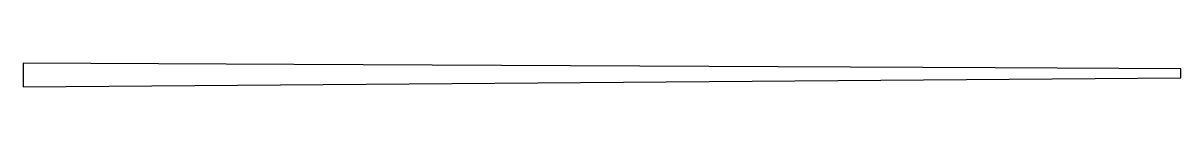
# Model space of a CAD drawing. Header units: millimetres. Extents: x 0 to 443, y 0 to 9.
import ezdxf

# ---------------------------------------------------------------- set-up
doc = ezdxf.new("R2010")
doc.units = ezdxf.units.MM

msp = doc.modelspace()

# ---------------------------------------------------------------- linework, layer by layer
msp.add_lwpolyline([(0, 0), (443, 3.49), (443, 6.97), (371.89, 7.32), (288.85, 7.73), (103.63, 8.67), (0, 9.21)], close=True)

doc.saveas('drawing.dxf')
